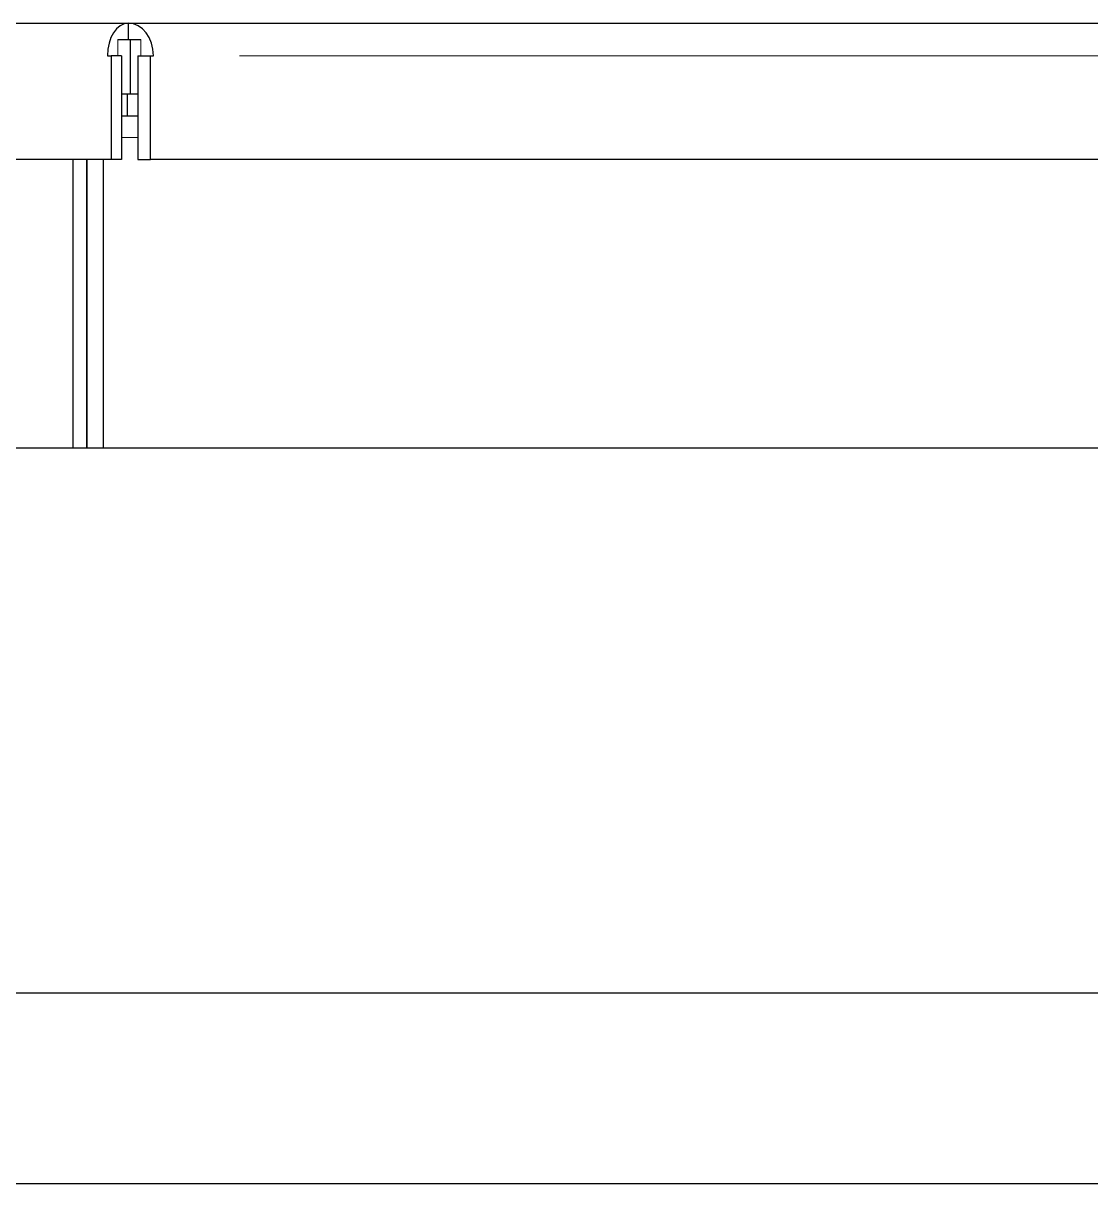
# Model space of a CAD drawing. Header units: millimetres. Extents: x 0 to 89100, y 0 to 63000.
# Drawn here: x 25814.9 to 26010.8, y 53959 to 54172 of the extents above; entities that cross this region are included whole.
import ezdxf

# ---------------------------------------------------------------- set-up
doc = ezdxf.new("R2010")
doc.units = ezdxf.units.MM
doc.header["$LTSCALE"] = 150
doc.layers.add('Visible', color=7, linetype='Continuous', lineweight=25)
doc.layers.add('Visible Narrow', color=7, linetype='Continuous', lineweight=18)

msp = doc.modelspace()

# ---------------------------------------------------------------- linework, layer by layer
at = {"layer": 'Visible'}
for p, q in [((25360.06, 54172.02), (25834.24, 54172.02)), ((25834.24, 54169.02), (25834.24, 54172.02)), ((25834.24, 54172.02), (26135.71, 54172.02)), ((25832.31, 54169.02), (25834.61, 54169.02)), ((25834.61, 54169.02), (25836.54, 54169.02)), ((25834.61, 54159.02), (25834.61, 54169.02)), ((25830.38, 54166.02), (25831.06, 54166.02)), ((25832.98, 54166.02), (25831.06, 54166.02)), ((25831.06, 54166.02), (25831.06, 54147.02)), ((25832.98, 54166.02), (25832.98, 54147.02)), ((25835.97, 54166.02), (25835.97, 54147.02)), ((25835.97, 54166.02), (25838.27, 54166.02)), ((25838.27, 54147.02), (25838.27, 54166.02)), ((25838.27, 54166.02), (25838.84, 54166.02)), ((25834.61, 54159.02), (25832.98, 54159.02)), ((25833.99, 54159.02), (25833.99, 54155.02)), ((25833.99, 54159.02), (25833.99, 54155.02)), ((25835.97, 54159.02), (25834.61, 54159.02)), ((25832.98, 54155.02), (25833.99, 54155.02)), ((25833.99, 54155.02), (25835.97, 54155.02)), ((25831.06, 54147.02), (25339.91, 54147.02)), ((25824.03, 54147.02), (25824.03, 54094.02)), ((25826.6, 54147.02), (25826.6, 54094.02)), ((25826.6, 54094.02), (25826.6, 54147.02)), ((25829.66, 54094.02), (25829.66, 54147.02)), ((25832.98, 54147.02), (25831.06, 54147.02)), ((25835.97, 54147.02), (25838.27, 54147.02)), ((26154.5, 54147.02), (25838.27, 54147.02)), ((26308.46, 54094.02), (24950.95, 54094.02)), ((26307.65, 53994.02), (25188.23, 53994.02)), ((26756.72, 53959.02), (25188.23, 53959.02))]:
    msp.add_line(p, q, dxfattribs=at)
for ratio, start_param, end_param in [(0.642788, 0, 1.570796), (0.766044, 4.712389, 6.283185)]:
    msp.add_ellipse((25834.24, 54166.02), major_axis=(0, 6), ratio=ratio, start_param=start_param, end_param=end_param, dxfattribs=at)
at = {"layer": 'Visible Narrow'}
for p, q in [((25832.31, 54166.02), (25832.31, 54169.02)), ((25836.54, 54169.02), (25836.54, 54166.02)), ((26138.72, 54166.02), (25854.62, 54166.02)), ((25835.82, 54151.02), (25833.13, 54151.02))]:
    msp.add_line(p, q, dxfattribs=at)

doc.saveas('drawing.dxf')
